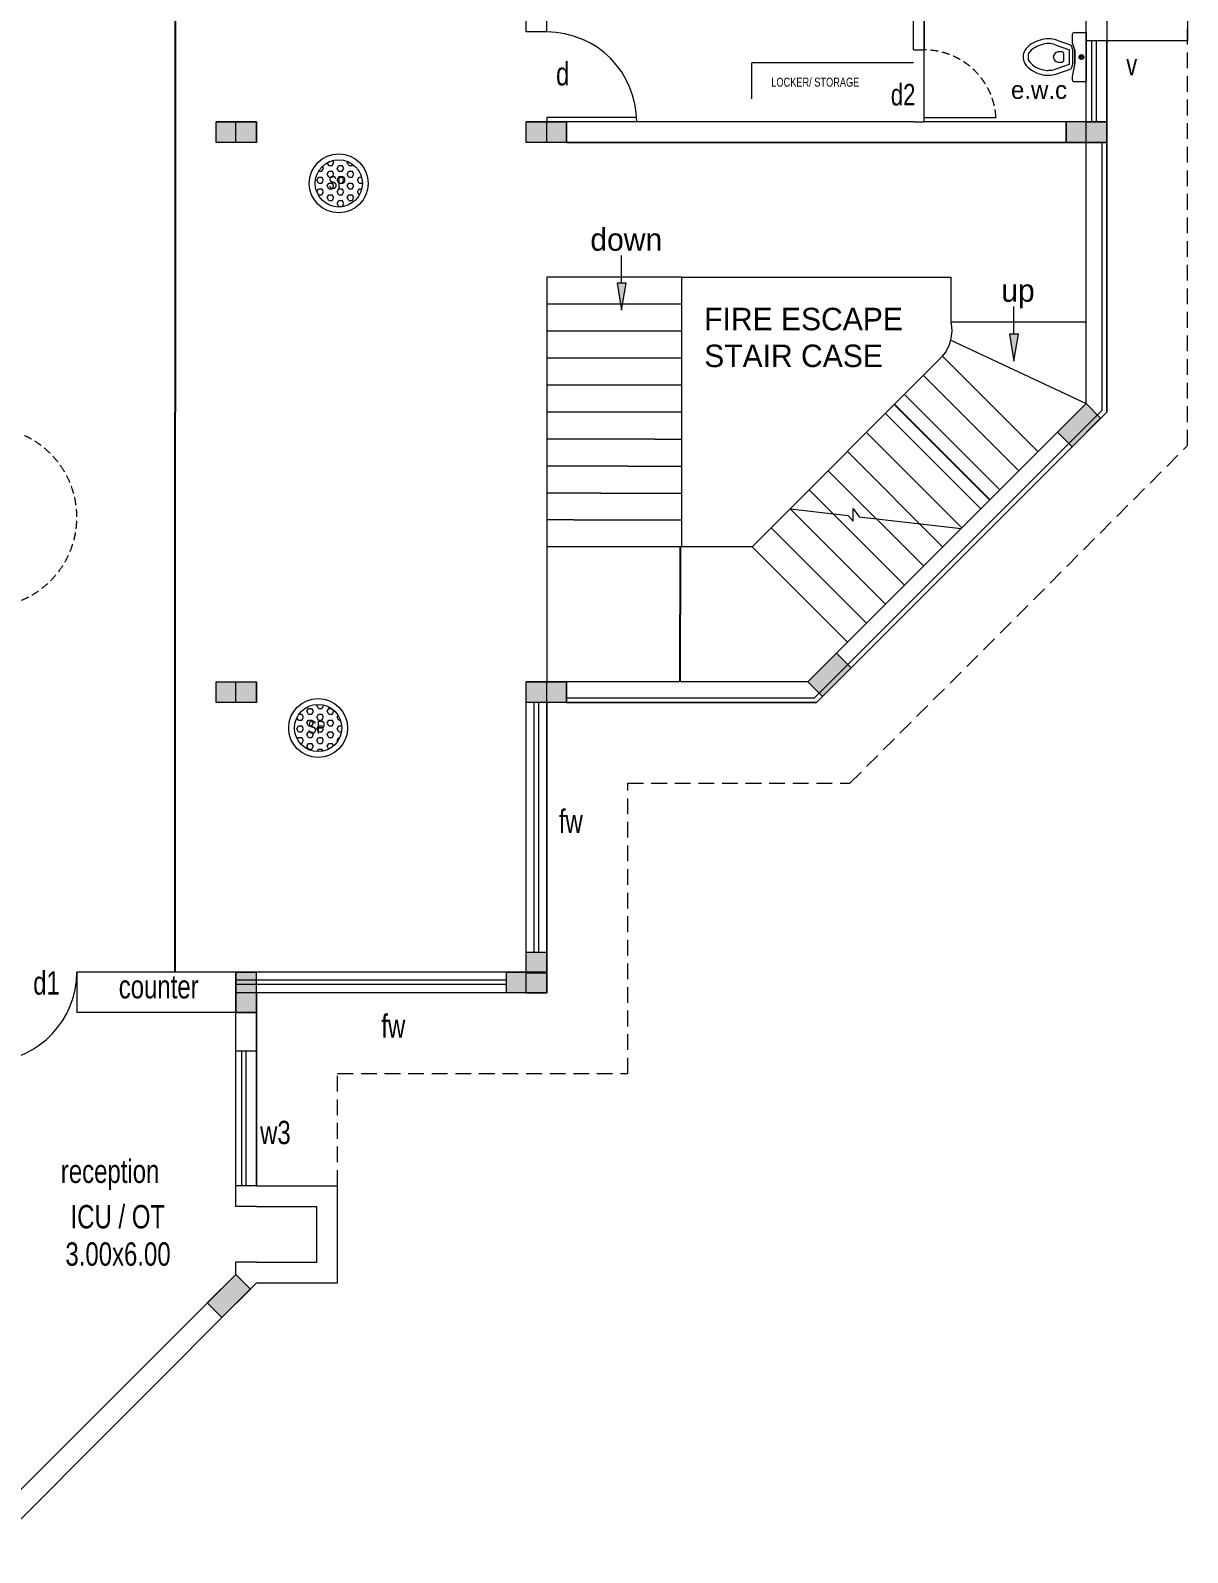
# Model space of a CAD drawing. Header units: metres. Extents: x 191982 to 427160, y -8904 to 80370.
# Drawn here: x 350493 to 363370, y 3337 to 20274 of the extents above; entities that cross this region are included whole.
import ezdxf

# ---------------------------------------------------------------- set-up
doc = ezdxf.new("R2010")
doc.units = ezdxf.units.M
doc.header["$LTSCALE"] = 700
doc.header["$MEASUREMENT"] = 0
doc.header["$PDMODE"] = 32
doc.linetypes.add('DASHED2', pattern=[0.375, 0.25, -0.125])
doc.linetypes.add('HIDDEN2', pattern=[0.1875, 0.125, -0.0625])
doc.layers.get('0').update_dxf_attribs({"lineweight": 9})
doc.layers.get('Defpoints').update_dxf_attribs({"lineweight": 9})
for name, color, linetype, lineweight in [('COLUMN', 7, 'Continuous', 9), ('elevations', 22, 'Continuous', 9), ('FURNITURE', 7, 'Continuous', 9), ('MAIN GATE', 7, 'Continuous', 9), ('NEW PLANS', 7, 'Continuous', 9), ('PLAN', 7, 'Continuous', 9), ('TEXT', 7, 'Continuous', 9)]:
    doc.layers.add(name, color=color, linetype=linetype, lineweight=lineweight)
doc.styles.add('RVR', font='MOD20.TTF')
doc.styles.get("Standard").update_dxf_attribs({"font": 'swisscl.ttf'})
doc.dimstyles.get("Standard").update_dxf_attribs({"dimtxt": 0.23, "dimasz": 0.23, "dimexe": 0.05, "dimexo": 0.05, "dimgap": 0.06, "dimtad": 0, "dimzin": 0, "dimdsep": 46, "dimtxsty": 'Standard', "dimcen": 0, "dimse1": 1, "dimse2": 1, "dimadec": 0, "dimazin": 0, "dimtfac": 1, "dimtofl": 0, "dimtmove": 2, "dimatfit": 0, "dimfxl": 0.18, "dimtolj": 1, "dimtzin": 0, "dimarcsym": 0})

# ---------------------------------------------------------------- blocks, each defined once
blk = doc.blocks.new('*D56')
at = {"layer": 'Defpoints', "color": 0, "transparency": 16777216}
for p in [(352103.2975080194, 22256.69229437844), (352900.0839258613, 22256.69229437844), (352900.0839258613, 9796.692294378445)]:
    blk.add_point(p, dxfattribs=at)
at = {"layer": 'NEW PLANS', "color": 0, "lineweight": -2, "transparency": 16777216}
for p, q in [((352103.2975080194, 22256.46229437845), (352103.2975080194, 16027.27484352654)), ((352103.2975080194, 9796.922294378444), (352103.2975080194, 16026.10974523034))]:
    blk.add_line(p, q, dxfattribs=at)
at = {"layer": 'NEW PLANS', "color": 0, "transparency": 16777216}
for points in [[(352103.2591746861, 22256.46229437845), (352103.3358413528, 22256.46229437845), (352103.2975080194, 22256.69229437844)], [(352103.2591746861, 9796.922294378444), (352103.3358413528, 9796.922294378444), (352103.2975080194, 9796.692294378445)]]:
    blk.add_solid(points, dxfattribs=at)
at = {"layer": 'NEW PLANS', "color": 0, "transparency": 16777216, "insert": (352103.2975080194, 16026.6922943785), "char_height": 0.23, "attachment_point": 5, "rotation": 90}
blk.add_mtext('\\A1;12460.00', dxfattribs=at)
blk = doc.blocks.new('*D57')
at = {"layer": 'Defpoints', "color": 0, "transparency": 16777216}
for p in [(357739.9035538617, 14526.69229437845), (357722.5117795052, 13026.69229437844), (357739.9035538617, 13026.69229437844)]:
    blk.add_point(p, dxfattribs=at)
at = {"layer": 'NEW PLANS', "color": 0, "lineweight": -2, "transparency": 16777216}
for p, q in [((357722.5117795052, 14526.46229437845), (357722.5117795052, 13777.2027989656)), ((357722.5117795052, 13026.92229437844), (357722.5117795052, 13776.18178979129))]:
    blk.add_line(p, q, dxfattribs=at)
at = {"layer": 'NEW PLANS', "color": 0, "transparency": 16777216}
for points in [[(357722.4734461719, 14526.46229437845), (357722.5501128386, 14526.46229437845), (357722.5117795052, 14526.69229437845)], [(357722.4734461719, 13026.92229437844), (357722.5501128386, 13026.92229437844), (357722.5117795052, 13026.69229437844)]]:
    blk.add_solid(points, dxfattribs=at)
at = {"layer": 'NEW PLANS', "color": 0, "transparency": 16777216, "insert": (357722.5117795052, 13776.6922943785), "char_height": 0.23, "attachment_point": 5, "rotation": 90}
blk.add_mtext('\\A1;1500.00', dxfattribs=at)
blk = doc.blocks.new('*D58')
at = {"layer": 'Defpoints', "color": 0, "transparency": 16777216}
for p in [(360220.3703658165, 16223.74856922604), (361281.0305375637, 15163.08839744623), (361169.5635798882, 15051.62143977411)]:
    blk.add_point(p, dxfattribs=at)
at = {"layer": 'NEW PLANS', "color": 0, "lineweight": -2, "transparency": 16777216}
for p, q in [((360109.0660427007, 16112.11897699421), (360638.8725127592, 15582.31250691944)), ((361169.4009453285, 15051.78407433379), (360639.5944752699, 15581.59054440862))]:
    blk.add_line(p, q, dxfattribs=at)
at = {"layer": 'NEW PLANS', "color": 0, "transparency": 16777216}
for points in [[(360109.0931484606, 16112.14608275416), (360109.0389369407, 16112.09187123427), (360108.903408141, 16112.28161155392)], [(361169.4280510884, 15051.81118009373), (361169.3738395685, 15051.75696857384), (361169.5635798882, 15051.62143977411)]]:
    blk.add_solid(points, dxfattribs=at)
at = {"layer": 'NEW PLANS', "color": 0, "transparency": 16777216, "insert": (360639.2334940145, 15581.95152566402), "char_height": 0.23, "attachment_point": 5, "rotation": 314.9999999991198}
blk.add_mtext('\\A1;1500.00', dxfattribs=at)
blk = doc.blocks.new('ARR')
at = {"layer": 'PLAN'}
blk.add_hatch(color=256, dxfattribs=at).paths.add_polyline_path([(-1.8e-15, 0), (-0.6000000000000015, 0.1000000000000032), (-0.6000000000000015, -0.0999999999999997)])
blk.add_line((-0.6000000000000015, 0), (-1.212166018050311, 0))
blk.add_lwpolyline([(0, 0), (-0.6000000000000015, 0.1000000000000014), (-0.6000000000000015, -0.1000000000000014), (0, 0)])
blk = doc.blocks.new('EWC')
at = {"layer": 'COLUMN'}
blk.add_line((-0.2727381218469418, 0), (0.2727381218469418, 0), dxfattribs=at)
at = {"layer": 'PLAN'}
for p, q in [((-0.2727381218469418, -0.131620946752161), (-0.2727381218469418, 0)), ((0.2727381218469418, -0.131620946752161), (0.2727381218469418, 0)), ((-0.2511781218472606, -0.153180946752169), (-0.1642871999997624, -0.153180946752169)), ((-0.1894849525806421, -0.3248740995015229), (-0.1340926348971152, -0.1669766666102124)), ((-0.1642871999997624, -0.153180946752169), (-0.0684529999998631, -0.1257997467521523)), ((-0.1340926348971152, -0.1669766666102124), (-0.0654334153937271, -0.1473597467521603)), ((-0.0684529999998631, -0.1257997467521523), (0.0684529999998631, -0.1257997467521523)), ((0.0684529999998631, -0.1257997467521523), (-0.0684529999998631, -0.1257997467521523)), ((0.0654334153937271, -0.1473597467521603), (-0.0654334153937271, -0.1473597467521603)), ((0.0654334153937271, -0.1473597467521603), (0.1292955264998454, -0.1656060642111328)), ((0.0684529999998631, -0.1257997467521523), (0.2142871999999443, -0.153180946752169)), ((0.1851686679829072, -0.3248740995015229), (0.1292955264998454, -0.1656060642111328)), ((0.2142871999999443, -0.153180946752169), (0.2511781218472606, -0.153180946752169)), ((-0.1386238780787607, -0.342716775883277), (-0.0830709292272332, -0.1843614591186817)), ((0.0787546446290435, -0.1843614591186817), (-0.0830709292272332, -0.1843614591186817)), ((-0.0603358650027985, -0.2715917499750571), (-0.0603358650027985, -0.3110693800543061)), ((0.0296859269046763, -0.2452580964750588), (-0.034002211502866, -0.2452580964750588)), ((0.0560195804046089, -0.3110693800542759), (0.0560195804046089, -0.2715917499750571)), ((0.1343075934805711, -0.342716775883277), (0.0787546446290435, -0.1843614591186817))]:
    blk.add_line(p, q, dxfattribs=at)
for radius in [0.0260467064247839, 0.0117588298460348]:
    blk.add_circle((0, -0.0508192312728895), radius, dxfattribs=at)
for centre, radius, start, end in [((-0.2511781218472606, -0.131620946752161), 0.0215599999999996, 180.0000000000038, 270), ((-0.0140960769867888, -0.0485866320085826), 0.0035988872953576, 90.20714099756005, 251.7928590030125), ((-0.0127162547587432, -0.05729848669463599), 0.0035988872953576, 126.2071409974401, 287.7928590035324), ((0, -0.0508192312728895), 0.0152667064247841, 184.4559216241536, 193.5440783765665), ((0, -0.0508192312728895), 0.0152667064247841, 220.4559216243845, 229.5440783767015), ((-0.0064792554212545, -0.063535486031336), 0.0035988872953576, 162.207140997094, 323.7928590041424), ((0, -0.0508192312728895), 0.0152667064247841, 256.4559216245152, 265.5440783766958), ((0.0022325992645165, -0.064915308259911), 0.0035988872953576, 198.2071409964127, 359.7928590048845), ((0, -0.0508192312728895), 0.0152667064247841, 292.4559216245784, 301.5440783766059), ((0.0100916769147261, -0.0609109081874912), 0.0035988872953576, 234.2071409957921, 35.79285900534535), ((0, -0.0508192312728895), 0.0152667064247841, 328.4559216245165, 337.5440783763959), ((0.0140960769872436, -0.0530518305371661), 0.0035988872953576, 270.2071409952411, 71.7928590055907), ((0.2511781218472606, -0.131620946752161), 0.0215599999999996, 270, 359.999999999996), ((0.0831545292703595, -0.4178760756366824), 0.2880653652026055, 161.1646160015471, 180), ((-0.034002211502866, -0.2715917499750891), 0.0263336534999996, 90, 179.9999999999998), ((0.0054927728792791, -0.2983642294924174), 0.0670434964496463, 190.9239613165788, 265.0214117545937), ((-0.0108736612969551, -0.2978059159774986), 0.0681954929938719, 279.078427891846, 348.7849625932176), ((0.0296859269046763, -0.2715917499750891), 0.0263336534999995, 359.9999999999999, 90), ((-0.0874708138685492, -0.4178760756366824), 0.2880653652026148, 359.9999999999991, 18.83538399845262), ((0.0831545292708143, -0.4178760756366824), 0.2880653652026545, 179.9999999999982, 198.8353839984505), ((0.0831545292703595, -0.4178760756366824), 0.2341653652026064, 161.1646160015471, 180), ((0.0831545292708143, -0.4178760756366824), 0.2341653652026555, 179.9999999999982, 198.8353839984505), ((0.159765846519349, -0.4175407429028688), 0.3076079167864266, 194.9626212821098, 211.7838155107311), ((-0.0002384408603575, -0.364622860424566), 0.000539, 260.7056085415355, 283.4198136360992), ((-0.1808866366200163, -0.4026378740657998), 0.3297610055797322, 327.6461667274565, 344.7552605158512), ((-0.0874708138685492, -0.4178760756366824), 0.2341653652026157, 359.9999999999991, 18.83538399845262), ((-0.019260265331468, -0.4323841487993329), 0.1664329857236165, 341.1646160015461, 3.775436578936268), ((-0.1808866366200163, -0.4026378740657998), 0.3836610055797314, 327.6461667274565, 344.7552605158512), ((-0.019260265331468, -0.4323841487993329), 0.2203329857236156, 341.1646160015461, 3.775436578936268), ((0.159765846519349, -0.4175407429028688), 0.3615079167864257, 194.9626212821098, 211.7838155107311), ((0.1068883312896105, -0.4322049176512374), 0.3092190183036565, 214.6359426919044, 233.9389217306314), ((0.1068883312896105, -0.4322049176512374), 0.2553190183036574, 214.6359426919044, 233.9389217306314), ((-0.0021581422993222, -0.5370883620175313), 0.1085045919666619, 243.298810699231, 270), ((-0.0021581422993222, -0.5370883620175935), 0.1085045919666139, 270, 296.7011893007691), ((-0.1112046158873454, -0.4322049176512676), 0.255319018303592, 306.0610782693676, 325.3640573080957), ((-0.1112046158873454, -0.4322049176512676), 0.309219018303591, 306.0610782693676, 325.3640573080957), ((-0.0021581422993222, -0.5370883620175313), 0.162404591966661, 243.298810699231, 270), ((-0.0021581422993222, -0.5370883620175935), 0.162404591966613, 270, 296.7011893007691)]:
    blk.add_arc(centre, radius, start, end, dxfattribs=at)
blk = doc.blocks.new('DAS')
at = {"layer": 'MAIN GATE'}
h = blk.add_hatch(dxfattribs=at)
h.set_pattern_fill('HEX', color=1, scale=0.3, style=0)
h.set_pattern_definition([(0, (0, 0), (0, 0.0649519053), [0.0375, -0.075]), (120, (0, 0), (-0.0562500000140011, -0.03247595265), [0.0375, -0.075]), (59.99999999999999, (0.0375, 0), (-0.0562500000140011, 0.03247595265), [0.0375, -0.075])])
h.paths.add_polyline_path([(-3163.778976376425, -2.19993948112133, 1), (-3163.253046591565, -2.19993948112133, 1)])
at = {"layer": 'MAIN GATE', "color": 5}
for radius in [0.3278908209049629, 0.2629648924297843]:
    blk.add_circle((-3163.516011483995, -2.19993948112133), radius, dxfattribs=at)
at = {"layer": 'NEW PLANS', "color": 7}
blk.add_text('SP', height=0.144, dxfattribs=at).set_placement((-3163.631402160362, -2.262059438114632))

msp = doc.modelspace()

# ---------------------------------------------------------------- hatches: boundary and pattern name
at = {"layer": 'elevations'}
for points in [[(361921.7055023493, 15803.76336219014), (362084.3400620403, 15641.12880251735), (362402.5381135526, 15959.32685405148), (362239.9035538615, 16121.96141372426)], [(359144.6344345392, 13026.69229437844), (359307.2689941706, 12864.05773470565), (359625.4670457424, 13182.25578624001), (359462.8324860515, 13344.89034591257)], [(352461.7055023494, 6113.763362190835), (352624.3400619807, 5951.128802517806), (352942.5381135526, 6269.326854052164), (352779.9035538616, 6431.961413724724)]]:
    msp.add_hatch(color=256, dxfattribs=at).paths.add_polyline_path(points)
at = {"layer": 'NEW PLANS'}
for points in [[(352789.9035538616, 19256.69229437845), (352789.9035538616, 19026.69229437845), (352559.9035538616, 19026.69229437845), (352559.9035538616, 19256.69229437845)], [(352789.9035538616, 19256.69229437845), (353009.9035538616, 19256.69229437845), (353009.9035538616, 19026.69229437845), (352789.9035538616, 19026.69229437845)], [(356239.9035538615, 19256.69229437845), (356239.9035538615, 19026.69229437845), (356009.9035538615, 19026.69229437845), (356009.9035538615, 19256.69229437845)], [(356009.9035538615, 19256.69229437845), (356009.9035538615, 19026.69229437845), (356239.9035538615, 19026.69229437845), (356239.9035538615, 19256.69229437845)], [(356009.9035538615, 19256.69229437845), (356009.9035538615, 19026.69229437845), (356239.9035538615, 19026.69229437845), (356239.9035538615, 19256.69229437845)], [(356239.9035538615, 19256.69229437845), (356239.9035538615, 19026.69229437845), (356009.9035538615, 19026.69229437845), (356009.9035538615, 19256.69229437845)], [(356009.9035538615, 19256.69229437845), (356009.9035538615, 19026.69229437845), (356239.9035538615, 19026.69229437845), (356239.9035538615, 19256.69229437845)], [(356009.9035538615, 19256.69229437845), (356009.9035538615, 19026.69229437845), (356239.9035538615, 19026.69229437845), (356239.9035538615, 19256.69229437845)], [(356239.9035538615, 19256.69229437845), (356459.9035538617, 19256.69229437845), (356459.9035538617, 19026.69229437845), (356239.9035538615, 19026.69229437845)], [(356239.9035538615, 19256.69229437845), (356459.9035538617, 19256.69229437845), (356459.9035538617, 19026.69229437845), (356239.9035538615, 19026.69229437845)], [(356239.9035538615, 19256.69229437845), (356459.9035538617, 19256.69229437845), (356459.9035538617, 19026.69229437845), (356239.9035538615, 19026.69229437845)], [(356239.9035538615, 19256.69229437845), (356459.9035538617, 19256.69229437845), (356459.9035538617, 19026.69229437845), (356239.9035538615, 19026.69229437845)], [(356239.9035538615, 19256.69229437845), (356459.9035538617, 19256.69229437845), (356459.9035538617, 19026.69229437845), (356239.9035538615, 19026.69229437845)], [(356239.9035538615, 19256.69229437845), (356459.9035538617, 19256.69229437845), (356459.9035538617, 19026.69229437845), (356239.9035538615, 19026.69229437845)], [(362239.9035538615, 19026.69229437845), (362019.9035538615, 19026.69229437845), (362019.9035538615, 19256.69229437845), (362239.9035538615, 19256.69229437845)], [(362239.9035538615, 19256.69229437845), (362019.9035538615, 19256.69229437845), (362019.9035538615, 19026.69229437845), (362239.9035538615, 19026.69229437845)], [(362239.9035538615, 19256.69229437845), (362019.9035538615, 19256.69229437845), (362019.9035538615, 19026.69229437845), (362239.9035538615, 19026.69229437845)], [(362239.9035538615, 19026.69229437845), (362019.9035538615, 19026.69229437845), (362019.9035538615, 19256.69229437845), (362239.9035538615, 19256.69229437845)], [(362239.9035538615, 19256.69229437845), (362019.9035538615, 19256.69229437845), (362019.9035538615, 19026.69229437845), (362239.9035538615, 19026.69229437845)], [(362239.9035538615, 19256.69229437845), (362019.9035538615, 19256.69229437845), (362019.9035538615, 19026.69229437845), (362239.9035538615, 19026.69229437845)], [(362464.9035538617, 19026.69229437845), (362244.9035538617, 19026.69229437845), (362244.9035538617, 19256.69229437845), (362464.9035538617, 19256.69229437845)], [(362464.9035538617, 19256.69229437845), (362244.9035538617, 19256.69229437845), (362244.9035538617, 19026.69229437845), (362464.9035538617, 19026.69229437845)], [(362464.9035538617, 19256.69229437845), (362244.9035538617, 19256.69229437845), (362244.9035538617, 19026.69229437845), (362464.9035538617, 19026.69229437845)], [(362464.9035538617, 19026.69229437845), (362244.9035538617, 19026.69229437845), (362244.9035538617, 19256.69229437845), (362464.9035538617, 19256.69229437845)], [(362464.9035538617, 19256.69229437845), (362244.9035538617, 19256.69229437845), (362244.9035538617, 19026.69229437845), (362464.9035538617, 19026.69229437845)], [(362464.9035538617, 19256.69229437845), (362244.9035538617, 19256.69229437845), (362244.9035538617, 19026.69229437845), (362464.9035538617, 19026.69229437845)], [(352789.9035538616, 13026.69229437844), (352789.9035538616, 12796.69229437844), (352559.9035538616, 12796.69229437844), (352559.9035538616, 13026.69229437844)], [(352789.9035538616, 13026.69229437844), (353009.9035538616, 13026.69229437844), (353009.9035538616, 12796.69229437844), (352789.9035538616, 12796.69229437844)], [(356239.9035538615, 13026.69229437844), (356239.9035538615, 12796.69229437844), (356009.9035538615, 12796.69229437844), (356009.9035538615, 13026.69229437844)], [(356239.9035538615, 13026.69229437844), (356239.9035538615, 12796.69229437844), (356009.9035538615, 12796.69229437844), (356009.9035538615, 13026.69229437844)], [(356459.9035538617, 13026.69229437844), (356459.9035538617, 12796.69229437844), (356239.9035538615, 12796.69229437844), (356239.9035538615, 13026.69229437844)], [(356459.9035538617, 13026.69229437844), (356459.9035538617, 12796.69229437844), (356239.9035538615, 12796.69229437844), (356239.9035538615, 13026.69229437844)], [(356239.9035538615, 9786.692294378445), (356009.9035538615, 9786.692294378445), (356009.9035538615, 10016.69229437844), (356239.9035538615, 10016.69229437844)], [(353009.9035538616, 9576.692294378445), (353009.9035538616, 9796.692294378445), (352779.9035538616, 9796.692294378445), (352779.9035538616, 9576.692294378445)], [(356019.9035538615, 9796.692294378445), (356019.9035538615, 9566.692294378445), (355789.9035538615, 9566.692294378445), (355789.9035538615, 9796.692294378445)], [(356239.9035538615, 9566.692294378445), (356009.9035538615, 9566.692294378445), (356009.9035538615, 9786.692294378445), (356239.9035538615, 9786.692294378445)], [(356239.9035538615, 9796.692294378445), (356239.9035538615, 9566.692294378445), (356019.9035538615, 9566.692294378445), (356019.9035538615, 9796.692294378445)], [(353009.9035538616, 9576.692294378445), (352779.9035538616, 9576.692294378445), (352779.9035538616, 9346.692294378445), (353009.9035538616, 9346.692294378445)], [(352461.7055023494, 6113.763362190364), (352624.3400619807, 5951.128802517334), (352942.5381135526, 6269.326854051695), (352779.9035538616, 6431.961413724255)]]:
    msp.add_hatch(color=256, dxfattribs=at).paths.add_polyline_path(points)

# ---------------------------------------------------------------- linework, layer by layer
at = {"layer": 'elevations'}
for p, q in [((360439.9035538615, 19256.69229437845), (360439.9035538615, 20056.69229437845)), ((360319.9035538615, 19256.69229437845), (360439.9035538615, 19256.69229437845)), ((352942.5381135526, 6269.326854051937), (352779.9035538616, 6431.961413724724)), ((352779.9035538616, 6431.961413724724), (352942.5381135526, 6269.326854052164))]:
    msp.add_line(p, q, dxfattribs=at)
for points in [[(362084.3400620403, 15641.12880251735), (361921.7055023493, 15803.76336219014), (362239.9035538615, 16121.96141372426), (362402.5381135526, 15959.32685405148)], [(359307.2689941706, 12864.05773470565), (359144.6344345392, 13026.69229437844), (359462.8324860515, 13344.89034591257), (359625.4670457424, 13182.25578624001)], [(352461.7055023494, 6113.763362190835), (352624.3400619807, 5951.128802517806), (352942.5381135526, 6269.326854052164), (352779.9035538616, 6431.961413724724)]]:
    msp.add_lwpolyline(points, close=True, dxfattribs=at)
at = {"layer": 'FURNITURE'}
for p in [(358519.9035538617, 19511.69229437821), (360319.9035538615, 19911.69229437821)]:
    msp.add_line(p, (358519.9035538617, 19911.69229437821), dxfattribs=at)
at = {"layer": 'NEW PLANS'}
for p, q in [((356009.9035538615, 20256.69229437844), (356009.9035538615, 22716.69229437844)), ((356239.9035538615, 20256.69229437844), (356239.9035538615, 22486.69229437844)), ((363369.9035538615, 21356.69229437822), (363369.9035538615, 20156.69229437821)), ((360319.9035538615, 20056.69229437845), (360319.9035538615, 20696.69229437844)), ((360439.9035538615, 20056.69229437845), (360439.9035538615, 20696.69229437844)), ((360439.9035538615, 20696.69229437844), (360439.9035538615, 20056.69229437845)), ((362239.9035538615, 19256.69229437845), (362239.9035538615, 20456.69229437822)), ((362239.9035538615, 19256.69229437845), (362239.9035538615, 20456.69229437822)), ((362239.9035538615, 19256.69229437845), (362239.9035538615, 20456.69229437822)), ((356239.9035538615, 20256.69229437844), (356009.9035538615, 20256.69229437844)), ((362469.9035538615, 20156.69229437845), (362239.9035538615, 20156.69229437845)), ((362304.9035538615, 19256.69229437845), (362304.9035538615, 20156.69229437845)), ((362354.9035538615, 19256.69229437845), (362354.9035538615, 20156.69229437845)), ((362469.9035538615, 19486.69229437845), (362469.9035538615, 20156.69229437845)), ((362469.9035538615, 19256.69229437845), (362469.9035538615, 20156.69229437845)), ((363369.9035538615, 20156.69229437821), (362469.9035538615, 20156.69229437821)), ((360319.9035538615, 20056.69229437845), (360439.9035538615, 20056.69229437845)), ((353009.9035538616, 19256.69229437845), (352559.9035538616, 19256.69229437845)), ((352779.9035538616, 19026.69229437845), (352779.9035538616, 19256.69229437845)), ((353009.9035538616, 19026.69229437845), (353009.9035538616, 19256.69229437845)), ((353009.9035538616, 19026.69229437845), (353009.9035538616, 19256.69229437845)), ((356009.9035538615, 19026.69229437845), (356009.9035538615, 19256.69229437845)), ((360319.9035538615, 19256.69229437845), (356009.9035538615, 19256.69229437845)), ((360319.9035538615, 19256.69229437845), (356009.9035538615, 19256.69229437845)), ((360319.9035538615, 19256.69229437845), (356009.9035538615, 19256.69229437845)), ((360319.9035538615, 19256.69229437845), (356009.9035538615, 19256.69229437845)), ((356009.9035538615, 19026.69229437845), (356009.9035538615, 19256.69229437845)), ((360319.9035538615, 19256.69229437845), (356009.9035538615, 19256.69229437845)), ((360319.9035538615, 19256.69229437845), (356009.9035538615, 19256.69229437845)), ((360319.9035538615, 19256.69229437845), (356009.9035538615, 19256.69229437845)), ((360319.9035538615, 19256.69229437845), (356009.9035538615, 19256.69229437845)), ((357238.6527716698, 19306.69229437845), (356239.9035538615, 19306.69229437845)), ((356239.9035538615, 19306.69229437845), (356239.9035538615, 19256.69229437845)), ((356239.9035538615, 19026.69229437845), (356239.9035538615, 19256.69229437845)), ((356239.9035538615, 19026.69229437845), (356239.9035538615, 19256.69229437845)), ((356459.9035538617, 19026.69229437845), (356459.9035538617, 19256.69229437845)), ((356459.9035538617, 19026.69229437845), (356459.9035538617, 19256.69229437845)), ((356459.9035538617, 19026.69229437845), (356459.9035538617, 19256.69229437845)), ((356459.9035538617, 19026.69229437845), (356459.9035538617, 19256.69229437845)), ((356459.9035538617, 19026.69229437845), (356459.9035538617, 19256.69229437845)), ((356459.9035538617, 19026.69229437845), (356459.9035538617, 19256.69229437845)), ((360319.9035538615, 19256.69229437845), (358639.9035538615, 19256.69229437845)), ((360319.9035538615, 19256.69229437845), (358639.9035538615, 19256.69229437845)), ((360319.9035538615, 19256.69229437845), (358639.9035538615, 19256.69229437845)), ((360319.9035538615, 19256.69229437845), (358639.9035538615, 19256.69229437845)), ((360319.9035538615, 19256.69229437845), (358639.9035538615, 19256.69229437845)), ((360319.9035538615, 19256.69229437845), (358639.9035538615, 19256.69229437845)), ((360439.9035538615, 19306.69229437845), (361238.3395250024, 19306.69229437845)), ((360439.9035538615, 19256.69229437845), (360439.9035538615, 19306.69229437845)), ((362469.9035538615, 19256.69229437845), (360439.9035538615, 19256.69229437845)), ((362469.9035538615, 19256.69229437845), (360439.9035538615, 19256.69229437845)), ((362469.9035538615, 19256.69229437845), (360439.9035538615, 19256.69229437845)), ((362019.9035538615, 19256.69229437845), (360439.9035538615, 19256.69229437845)), ((362469.9035538615, 19256.69229437845), (360439.9035538615, 19256.69229437845)), ((362469.9035538615, 19256.69229437845), (360439.9035538615, 19256.69229437845)), ((362469.9035538615, 19256.69229437845), (360439.9035538615, 19256.69229437845)), ((362469.9035538615, 19256.69229437845), (360439.9035538615, 19256.69229437845)), ((362469.9035538615, 19256.69229437845), (360439.9035538615, 19256.69229437845)), ((362469.9035538615, 19256.69229437845), (360439.9035538615, 19256.69229437845)), ((362019.9035538615, 19256.69229437845), (360439.9035538615, 19256.69229437845)), ((362469.9035538615, 19256.69229437845), (360439.9035538615, 19256.69229437845)), ((362469.9035538615, 19256.69229437845), (360439.9035538615, 19256.69229437845)), ((362469.9035538615, 19256.69229437845), (360439.9035538615, 19256.69229437845)), ((362019.9035538615, 19026.69229437845), (362019.9035538615, 19256.69229437845)), ((362019.9035538615, 19026.69229437845), (362019.9035538615, 19256.69229437845)), ((362019.9035538615, 19026.69229437845), (362019.9035538615, 19256.69229437845)), ((362019.9035538615, 19026.69229437845), (362019.9035538615, 19256.69229437845)), ((362019.9035538615, 19026.69229437845), (362019.9035538615, 19256.69229437845)), ((362019.9035538615, 19026.69229437845), (362019.9035538615, 19256.69229437845)), ((362239.9035538615, 16121.96141372426), (362239.9035538615, 19256.69229437845)), ((362239.9035538615, 16121.96141372426), (362239.9035538615, 19256.69229437845)), ((362244.9035538617, 19256.69229437845), (362469.9035538615, 19256.69229437845)), ((362244.9035538617, 19256.69229437845), (362469.9035538615, 19256.69229437845)), ((362469.9035538615, 16026.69229437845), (362469.9035538615, 19256.69229437845)), ((362469.9035538615, 16026.69229437845), (362469.9035538615, 19256.69229437845)), ((353009.9035538616, 19026.69229437845), (352559.9035538616, 19026.69229437845)), ((362469.9035538615, 19026.69229437845), (356009.9035538615, 19026.69229437845)), ((362469.9035538615, 19026.69229437845), (356009.9035538615, 19026.69229437845)), ((362469.9035538615, 19026.69229437845), (356009.9035538615, 19026.69229437845)), ((362469.9035538615, 19026.69229437845), (356009.9035538615, 19026.69229437845)), ((362469.9035538615, 19026.69229437845), (356009.9035538615, 19026.69229437845)), ((362469.9035538615, 19026.69229437845), (356009.9035538615, 19026.69229437845)), ((362469.9035538615, 19026.69229437845), (356009.9035538615, 19026.69229437845)), ((362469.9035538615, 19026.69229437845), (356009.9035538615, 19026.69229437845)), ((362469.9035538615, 19026.69229437845), (356009.9035538615, 19026.69229437845)), ((362469.9035538615, 19026.69229437845), (356009.9035538615, 19026.69229437845)), ((362469.9035538615, 19026.69229437845), (356009.9035538615, 19026.69229437845)), ((362469.9035538615, 19026.69229437845), (356009.9035538615, 19026.69229437845)), ((356459.9035538617, 19026.69229437845), (362019.9035538615, 19026.69229437845)), ((356459.9035538617, 19026.69229437845), (362019.9035538615, 19026.69229437845)), ((356239.9035538615, 17526.69229437845), (356239.9035538615, 14526.69229437845)), ((357739.9035538617, 17526.69229437845), (356239.9035538615, 17526.69229437845)), ((357739.9035538617, 17526.69229437845), (357739.9035538617, 16026.69229437845)), ((357739.9035538617, 17526.69229437845), (360739.9035538615, 17526.69229437845)), ((360739.9035538615, 17026.69229437845), (360739.9035538615, 17526.69229437845)), ((357739.9035538617, 17226.69229437845), (356239.9035538615, 17226.69229437845)), ((362239.9035538615, 17026.69229437845), (360739.9035538615, 17026.69229437845)), ((357739.9035538617, 16926.69229437821), (356239.9035538615, 16926.69229437821)), ((360735.1990978302, 16826.55200964459), (362239.9035538615, 16121.96141372402)), ((357739.9035538617, 16626.69229437821), (356239.9035538615, 16626.69229437821)), ((358523.3140909256, 14526.69229437845), (360644.6344345392, 16648.01263793782)), ((360644.6344345392, 16648.01263793806), (361705.2946062866, 15587.35246615825)), ((360432.5024001779, 16435.88060358181), (361493.1625719251, 15375.22043180225)), ((357739.9035538617, 16326.69229437845), (356239.9035538615, 16326.69229437845)), ((359144.6344345392, 13026.69229437844), (362239.9035538615, 16121.96141372426)), ((359144.6344345392, 13026.69229437844), (362239.9035538615, 16121.96141372426)), ((360220.3703658165, 16223.74856922603), (361281.0305375637, 15163.08839744624)), ((357739.9035538617, 16026.69229437845), (356239.9035538615, 16026.69229437845)), ((357739.9035538617, 16026.69229437845), (357739.9035538617, 14526.69229437845)), ((359239.9035538615, 12796.69229437844), (362469.9035538615, 16026.69229437845)), ((359239.9035538615, 12796.69229437844), (362469.9035538615, 16026.69229437845)), ((360008.2383314552, 16011.61653487002), (361068.8985032024, 14950.95636309023)), ((359796.1062970939, 15799.48450051425), (360856.766468841, 14738.82432873422)), ((357439.9035538615, 15726.69229437845), (356239.9035538615, 15726.69229437845)), ((357439.9035538615, 15726.69229437845), (357739.9035538617, 15726.69229437845)), ((359583.9742627324, 15587.35246615825), (360644.6344345392, 14526.69229437845)), ((357139.9035538617, 15426.69229437821), (356239.9035538615, 15426.69229437821)), ((357139.9035538617, 15426.69229437821), (357739.9035538617, 15426.69229437821)), ((359371.8422283711, 15375.22043180225), (360432.5024001779, 14314.56026002244)), ((356839.9035538617, 15126.69229437821), (356239.9035538615, 15126.69229437821)), ((356839.9035538617, 15126.69229437821), (357739.9035538617, 15126.69229437821)), ((359159.7101940098, 15163.08839744624), (360220.3703658165, 14102.42822566667)), ((358947.5781596483, 14950.95636309023), (360008.2383314552, 13890.29619131042)), ((358947.5781596483, 14950.95636309023), (359594.6634383978, 14877.01922520824)), ((359648.8500762166, 14813.04605783187), (359648.8500762166, 14955.07639538162)), ((359648.8500762166, 14955.07639538162), (359713.9775979103, 14863.38617288522)), ((356539.9035538617, 14826.69229437845), (356239.9035538615, 14826.69229437845)), ((356539.9035538617, 14826.69229437845), (357739.9035538617, 14826.69229437845)), ((358735.446125287, 14738.82432873422), (359796.1062970939, 13678.16415695442)), ((359648.8500762166, 14813.04605783187), (359594.6634383978, 14877.01922520824)), ((359713.9775979103, 14863.38617288522), (360851.3680199565, 14733.4258798183)), ((357739.9035538617, 14526.69229437845), (356239.9035538615, 14526.69229437845)), ((356239.9035538615, 14526.69229437845), (356239.9035538615, 13026.69229437844)), ((358523.3140909256, 14526.69229437845), (357739.9035538617, 14526.69229437845)), ((358523.3140909256, 14526.69229437845), (359583.9742627324, 13466.03212259864)), ((352779.9035538616, 12796.69229437844), (352779.9035538616, 13026.69229437844)), ((353009.9035538616, 12796.69229437844), (353009.9035538616, 13026.69229437844)), ((353009.9035538616, 12796.69229437844), (353009.9035538616, 13026.69229437844)), ((359144.6344345392, 13026.69229437844), (356009.9035538615, 13026.69229437844)), ((356009.9035538615, 9696.692294378445), (356009.9035538615, 13026.69229437844)), ((359144.6344345392, 13026.69229437844), (356009.9035538615, 13026.69229437844)), ((356239.9035538615, 9796.692294378445), (356239.9035538615, 13026.69229437844)), ((356459.9035538617, 12796.69229437844), (356459.9035538617, 13026.69229437844)), ((356459.9035538617, 12796.69229437844), (356459.9035538617, 13026.69229437844)), ((359239.9035538615, 12796.69229437844), (356009.9035538615, 12796.69229437844)), ((359239.9035538615, 12796.69229437844), (356009.9035538615, 12796.69229437844)), ((356099.9035538615, 10016.69229437844), (356099.9035538615, 12796.69229437844)), ((356149.9035538615, 10016.69229437844), (356149.9035538615, 12796.69229437844)), ((352779.9035538616, 9796.692294378445), (351009.9035538616, 9796.692294378445)), ((351009.9035538616, 9796.692294378445), (351009.9035538616, 9346.692294378445)), ((356239.9035538615, 9796.692294378445), (352499.9035538616, 9796.692294378445)), ((352779.9035538616, 9796.692294378445), (352549.9035538616, 9796.692294378445)), ((352779.9035538616, 9696.692294378445), (352779.9035538616, 9796.692294378445)), ((352779.9035538616, 9696.692294378445), (352779.9035538616, 9796.692294378445)), ((352779.9035538616, 9796.692294378445), (353009.9035538616, 9796.692294378445)), ((355789.9035538615, 9706.692294378445), (352779.9035538616, 9706.692294378445)), ((352779.9035538616, 7186.692294378445), (352779.9035538616, 9696.692294378445)), ((355789.9035538615, 9656.692294378205), (352779.9035538616, 9656.692294378205)), ((353009.9035538616, 9696.692294378445), (353009.9035538616, 9796.692294378445)), ((353009.9035538616, 7416.692294378445), (353009.9035538616, 9696.692294378445)), ((356009.9035538615, 9786.692294378445), (356239.9035538615, 9786.692294378445)), ((356239.9035538615, 9566.692294378445), (356239.9035538615, 9796.692294378445)), ((356239.9035538615, 9566.692294378445), (352779.9035538616, 9566.692294378445)), ((356009.9035538615, 9566.692294378445), (356239.9035538615, 9566.692294378445)), ((352779.9035538616, 9346.692294378445), (351009.9035538616, 9346.692294378445)), ((353009.9035538616, 9346.692294378445), (352779.9035538616, 9346.692294378445)), ((352844.9035538616, 7416.692294378206), (352844.9035538616, 8916.692294378445)), ((352894.9035538616, 7416.692294378206), (352894.9035538616, 8916.692294378445)), ((353909.9035538616, 6336.692294378445), (353909.9035538616, 7416.692294378445)), ((353679.9035538616, 6566.692294378445), (353679.9035538616, 7186.692294378445)), ((352779.9035538616, 6431.961413724255), (352779.9035538616, 6566.692294378445)), ((350009.9035538616, 3661.961413724255), (352779.9035538616, 6431.961413724255)), ((350009.9035538616, 3336.692294378445), (353009.9035538616, 6336.692294378445))]:
    msp.add_line(p, q, dxfattribs=at)
for points in [[(352559.9035538616, 19026.69229437845), (352559.9035538616, 19256.69229437845), (353009.9035538616, 19256.69229437845), (353009.9035538616, 19026.69229437845)], [(356009.9035538615, 19026.69229437845), (356009.9035538615, 19256.69229437845), (356459.9035538617, 19256.69229437845), (356459.9035538617, 19026.69229437845)], [(356009.9035538615, 19026.69229437845), (356009.9035538615, 19256.69229437845), (356459.9035538617, 19256.69229437845), (356459.9035538617, 19026.69229437845)], [(356009.9035538615, 19026.69229437845), (356009.9035538615, 19256.69229437845), (356459.9035538617, 19256.69229437845), (356459.9035538617, 19026.69229437845)], [(356009.9035538615, 19026.69229437845), (356009.9035538615, 19256.69229437845), (356459.9035538617, 19256.69229437845), (356459.9035538617, 19026.69229437845)], [(356009.9035538615, 19026.69229437845), (356009.9035538615, 19256.69229437845), (356459.9035538617, 19256.69229437845), (356459.9035538617, 19026.69229437845)], [(356009.9035538615, 19026.69229437845), (356009.9035538615, 19256.69229437845), (356459.9035538617, 19256.69229437845), (356459.9035538617, 19026.69229437845)], [(362469.9035538615, 19026.69229437845), (362469.9035538615, 19256.69229437845), (362019.9035538615, 19256.69229437845), (362019.9035538615, 19026.69229437845)], [(362469.9035538615, 19026.69229437845), (362469.9035538615, 19256.69229437845), (362019.9035538615, 19256.69229437845), (362019.9035538615, 19026.69229437845)], [(362469.9035538615, 19026.69229437845), (362469.9035538615, 19256.69229437845), (362019.9035538615, 19256.69229437845), (362019.9035538615, 19026.69229437845)], [(362469.9035538615, 19026.69229437845), (362469.9035538615, 19256.69229437845), (362019.9035538615, 19256.69229437845), (362019.9035538615, 19026.69229437845)], [(362469.9035538615, 19026.69229437845), (362469.9035538615, 19256.69229437845), (362019.9035538615, 19256.69229437845), (362019.9035538615, 19026.69229437845)], [(362469.9035538615, 19026.69229437845), (362469.9035538615, 19256.69229437845), (362019.9035538615, 19256.69229437845), (362019.9035538615, 19026.69229437845)], [(352559.9035538616, 12796.69229437844), (352559.9035538616, 13026.69229437844), (353009.9035538616, 13026.69229437844), (353009.9035538616, 12796.69229437844)], [(356009.9035538615, 12796.69229437844), (356009.9035538615, 13026.69229437844), (356459.9035538617, 13026.69229437844), (356459.9035538617, 12796.69229437844)], [(356009.9035538615, 12796.69229437844), (356009.9035538615, 13026.69229437844), (356459.9035538617, 13026.69229437844), (356459.9035538617, 12796.69229437844)], [(356009.9035538615, 10016.69229437844), (356239.9035538615, 10016.69229437844), (356239.9035538615, 9566.692294378445), (356009.9035538615, 9566.692294378445)], [(352779.9035538616, 9346.692294378445), (353009.9035538616, 9346.692294378445), (353009.9035538616, 9796.692294378445), (352779.9035538616, 9796.692294378445)], [(355789.9035538615, 9566.692294378445), (355789.9035538615, 9796.692294378445), (356239.9035538615, 9796.692294378445), (356239.9035538615, 9566.692294378445)], [(352461.7055023494, 6113.763362190364), (352624.3400619807, 5951.128802517334), (352942.5381135526, 6269.326854051695), (352779.9035538616, 6431.961413724255)]]:
    msp.add_lwpolyline(points, close=True, dxfattribs=at)
for centre, radius, start, end in [((356239.9035538615, 19256.69229437845), 1000, 0, 90), ((360296.1998735251, 16936.99646785568), 452.6790223446846, 320.3284472053089, 11.42847124133172), ((350009.9035538616, 9796.692294378445), 1000, 272.8659839819311, 0)]:
    msp.add_arc(centre, radius, start, end, dxfattribs=at)
at = {"layer": 'NEW PLANS', "linetype": 'HIDDEN2'}
for centre, radius, start in [((360439.9035538615, 19256.69229437845), 799.9999999999546, 3.583321698439315), ((350009.9035538616, 14856.69229437867), 1000, 270)]:
    msp.add_arc(centre, radius, start, 90, dxfattribs=at)
at = {"layer": 'PLAN'}
for p, q in [((353009.9035538616, 8916.692294378445), (352779.9035538616, 8916.692294378445)), ((353009.9035538616, 7416.692294378445), (352779.9035538616, 7416.692294378445)), ((353009.9035538616, 7416.692294378445), (353909.9035538616, 7416.692294378445)), ((353009.9035538616, 7186.692294378445), (352779.9035538616, 7186.692294378445)), ((353009.9035538616, 7186.692294378445), (353679.9035538616, 7186.692294378445)), ((353009.9035538616, 6566.692294378445), (352779.9035538616, 6566.692294378445)), ((353009.9035538616, 6566.692294378445), (353679.9035538616, 6566.692294378445)), ((353009.9035538616, 6336.692294378445), (353909.9035538616, 6336.692294378445))]:
    msp.add_line(p, q, dxfattribs=at)
for points in [[(317709.9035538616, 16026.69229437845), (317709.9035538616, 55041.69229437821), (320709.9035538616, 58041.69229437821), (323939.9035538616, 58041.69229437821), (323939.9035538616, 61271.69229437821), (327169.9035538616, 61271.69229437821), (327169.9035538616, 64271.69229437821), (330399.9035538616, 67501.69229437821), (350009.9035538616, 67501.69229437821), (353009.9035538616, 64501.69229437798), (353009.9035538616, 61271.69229437821), (356239.9035538615, 61271.69229437821), (356239.9035538615, 58041.69229437821), (359469.9035538617, 58041.69229437821), (362469.9035538615, 55041.69229437821), (362469.9035538615, 16026.69229437845), (359239.9035538615, 12796.69229437844), (356239.9035538615, 12796.69229437844), (356239.9035538615, 9566.692294378445), (353009.9035538616, 9566.692294378445), (353009.9035538616, 7416.692294378445)], [(356459.9035538617, 12796.69229437844), (359239.9035538615, 12796.69229437844), (362469.9035538615, 16026.69229437845), (362469.9035538615, 19026.69229437845)], [(356459.9035538617, 12846.69229437844), (359219.192875761, 12846.69229437844), (362419.9035538615, 16047.40297249673), (362419.9035538615, 19026.69229437845)]]:
    msp.add_lwpolyline(points, dxfattribs=at)
at = {"layer": 'PLAN', "linetype": 'DASHED2'}
msp.add_lwpolyline([(353909.9035538616, 7416.692294378445), (353909.9035538616, 8666.692294378445), (357139.9035538617, 8666.692294378445), (357139.9035538617, 11896.6922943782), (359612.6957600297, 11896.6922943782), (363369.9035538615, 15653.90008824264), (363369.9035538615, 55414.48450051403)], dxfattribs=at)

# ---------------------------------------------------------------- block references
at = {"layer": 'MAIN GATE', "xscale": 1000, "yscale": 1000, "zscale": 1000}
for p in [(3517440.556828339, 20771.75527949669), (3517211.005957919, 14711.79925194304)]:
    msp.add_blockref('DAS', p, dxfattribs=at)
at = {"layer": 'NEW PLANS', "rotation": 270}
for name, p, xscale, yscale, zscale in [('EWC', (362239.9035538615, 19976.69229437845), 1000, 1000, 1000), ('ARR', (357071.9361139716, 17162.51530241212), 500, 500, 500), ('ARR', (361436.8926589073, 16595.29063775451), 500, 500, 500)]:
    msp.add_blockref(name, p, dxfattribs=dict(at, xscale=xscale, yscale=yscale, zscale=zscale))

# ---------------------------------------------------------------- texts
at = {"layer": 'NEW PLANS'}
for s, height, p in [('d', 260, (356342.213324386, 19661.48624780322)), ('v', 240, (362686.7500698151, 19773.4492268494)), ('d2', 240, (360067.6721329871, 19439.62091706266)), ('fw', 260, (356373.3642493667, 11344.8768253698)), ('d1', 260, (350524.067248899, 9545.241841988547)), ('counter', 260, (351476.0672029438, 9503.247992653774)), ('fw', 260, (354397.9139805617, 9065.111972783605)), ('w3', 260, (353048.9667909922, 7881.033465802115)), ('reception', 260, (350831.6741250338, 7449.500375451666)), ('ICU / OT', 260, (350939.9195329728, 6943.746181651395)), ('3.00x6.00', 260, (350882.7146215024, 6528.299228202464))]:
    msp.add_text(s, height=height, dxfattribs=at).set_placement(p)
at = {"layer": 'NEW PLANS', "style": 'RVR'}
for s, height, p in [('e.w.c', 200, (361404.6211238088, 19512.08567835172)), ('down', 250, (356724.2275140467, 17822.83002891034)), ('up', 250, (361296.6320805134, 17255.60536425273)), ('FIRE ESCAPE', 250, (357991.2548191728, 16937.6872087218)), ('STAIR CASE', 250, (357991.2548191728, 16528.0394292424))]:
    msp.add_text(s, height=height, dxfattribs=at).set_placement(p)
at = {"layer": 'TEXT'}
msp.add_text('LOCKER/ STORAGE', height=100, dxfattribs=at).set_placement((358737.6951420489, 19648.35237290282))

# ---------------------------------------------------------------- dimensions: what is measured, and where the dimension line sits
at = {"layer": 'NEW PLANS'}
for base, p1, p2, picture, middle in [((352103.2975080194, 22256.69229437844), (352900.0839258613, 9796.692294378445), (352900.0839258613, 22256.69229437844), '*D56', (352103.2975080194, 16026.6922943785)), ((357722.5117795052, 13026.69229437844), (357739.9035538617, 14526.69229437845), (357739.9035538617, 13026.69229437844), '*D57', (357722.5117795052, 13776.6922943785))]:
    dim = msp.add_linear_dim(base=base, p1=p1, p2=p2, angle=90, dimstyle='Standard', dxfattribs=at)
    dim.commit()
    dim.dimension.update_dxf_attribs({"geometry": picture, "text_midpoint": middle})
dim = msp.add_aligned_dim(p1=(360220.3703658165, 16223.74856922603), p2=(361281.0305375637, 15163.08839744624), distance=-157.6380832987951, dimstyle='Standard', dxfattribs=at)
dim.commit()
dim.dimension.update_dxf_attribs({"geometry": '*D58', "text_midpoint": (360639.2334940145, 15581.95152566402)})

doc.saveas('drawing.dxf')
